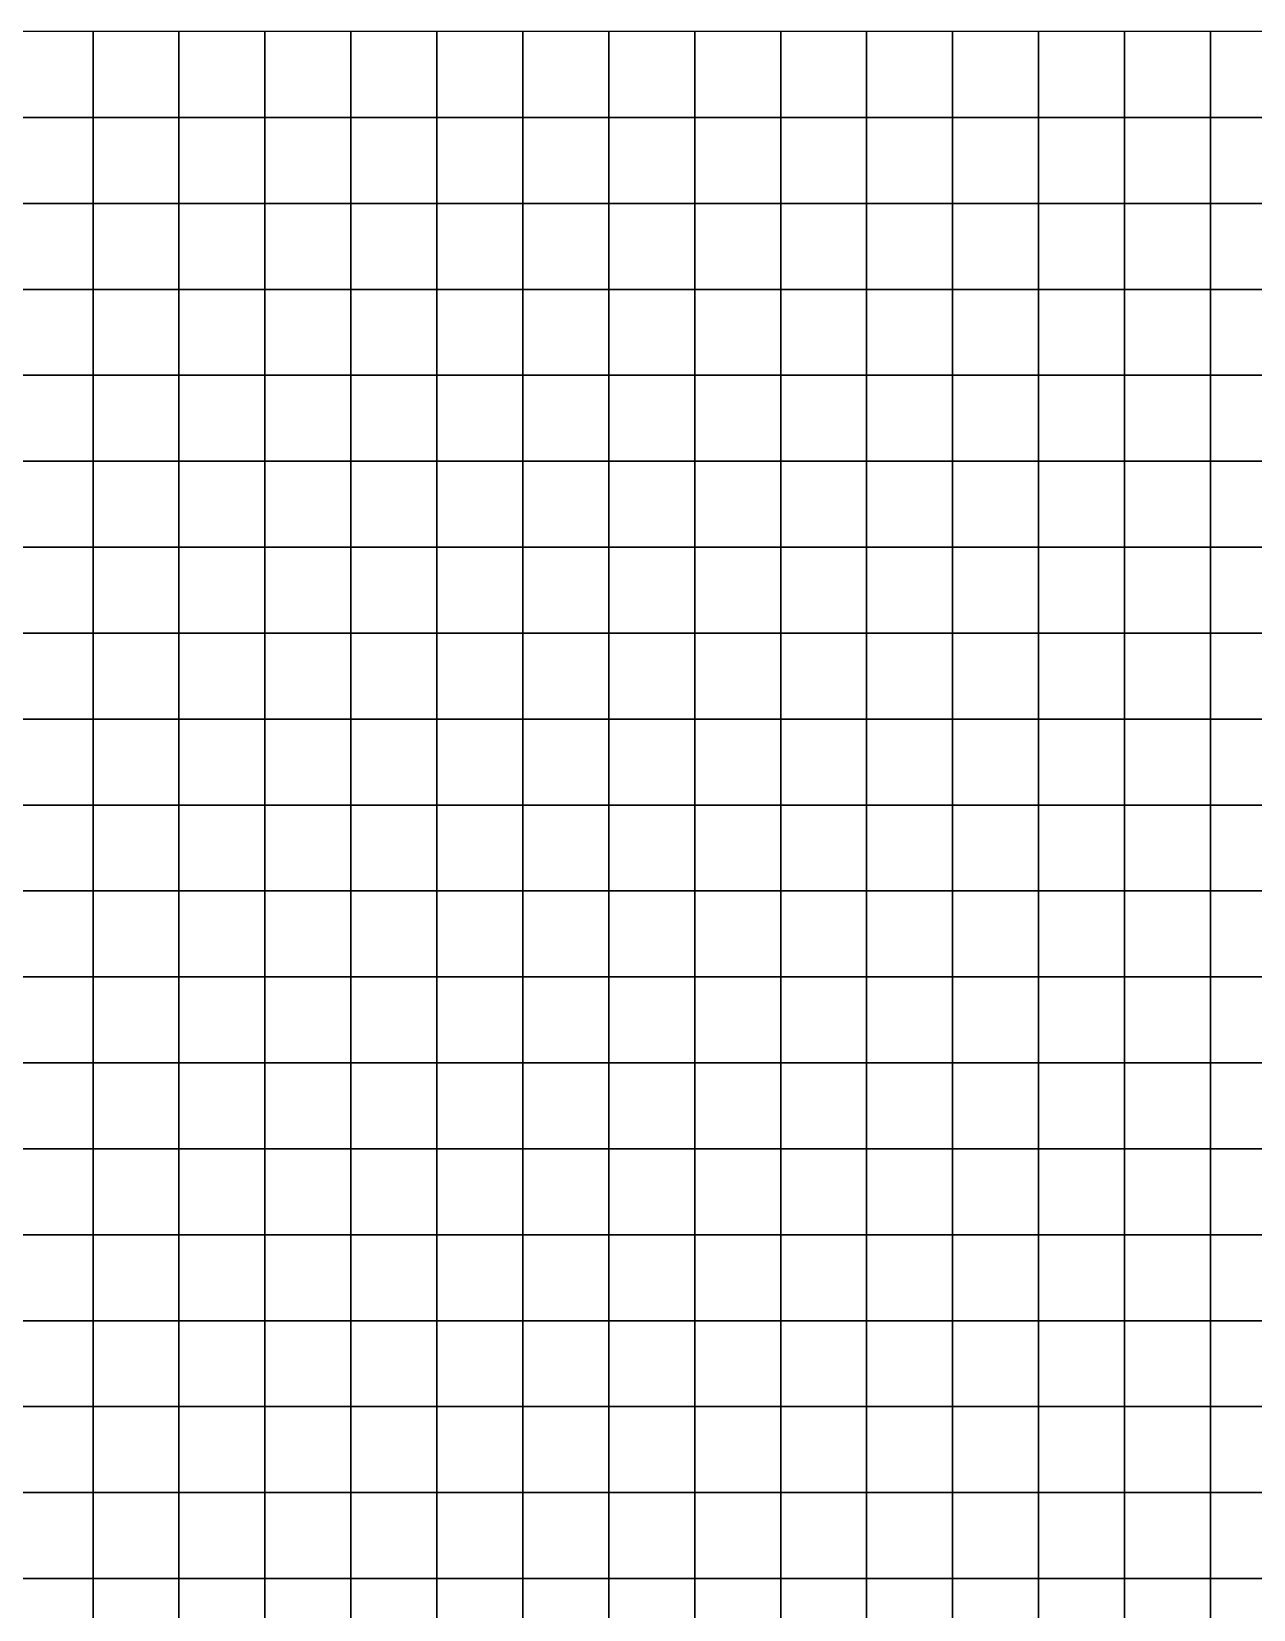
# Model space of a CAD drawing. Header units: metres. Extents: x 479850 to 482750, y 6959850 to 6961650.
# Drawn here: x 480564 to 481275, y 6960732 to 6961650 of the extents above; entities that cross this region are included whole.
import ezdxf

# ---------------------------------------------------------------- set-up
doc = ezdxf.new("R2010")
doc.units = ezdxf.units.M

msp = doc.modelspace()

# ---------------------------------------------------------------- linework, layer by layer
at = {"layer": 'GWL'}
for points in [[(480550, 6961600, 10.66), (480600, 6961600, 10.47), (480600, 6961650, 10.6), (480550, 6961650, 10.78)], [(480600, 6961600, 10.47), (480650, 6961600, 10.29), (480650, 6961650, 10.42), (480600, 6961650, 10.6)], [(480650, 6961600, 10.29), (480700, 6961600, 10.11), (480700, 6961650, 10.23), (480650, 6961650, 10.42)], [(480700, 6961600, 10.11), (480750, 6961600, 9.91), (480750, 6961650, 9.99), (480700, 6961650, 10.23)], [(480750, 6961600, 9.91), (480800, 6961600, 9.62), (480800, 6961650, 9.6), (480750, 6961650, 9.99)], [(480800, 6961600, 9.62), (480850, 6961600, 9.15), (480850, 6961650, 9.01), (480800, 6961650, 9.6)], [(480850, 6961600, 9.15), (480900, 6961600, 8.46), (480900, 6961650, 8.23), (480850, 6961650, 9.01)], [(480900, 6961600, 8.46), (480950, 6961600, 7.66), (480950, 6961650, 7.48), (480900, 6961650, 8.23)], [(480950, 6961600, 7.66), (481000, 6961600, 7.01), (481000, 6961650, 7.04), (480950, 6961650, 7.48)], [(481000, 6961600, 7.01), (481050, 6961600, 6.78), (481050, 6961650, 7.11), (481000, 6961650, 7.04)], [(481050, 6961600, 6.78), (481100, 6961600, 7.05), (481100, 6961650, 7.61), (481050, 6961650, 7.11)], [(481100, 6961600, 7.05), (481150, 6961600, 7.64), (481150, 6961650, 8.24), (481100, 6961650, 7.61)], [(481150, 6961600, 7.64), (481200, 6961600, 8.26), (481200, 6961650, 8.77), (481150, 6961650, 8.24)], [(481200, 6961600, 8.26), (481250, 6961600, 8.69), (481250, 6961650, 9.07), (481200, 6961650, 8.77)], [(481250, 6961600, 8.69), (481300, 6961600, 8.91), (481300, 6961650, 9.2), (481250, 6961650, 9.07)], [(480550, 6961550, 10.55), (480600, 6961550, 10.35), (480600, 6961600, 10.47), (480550, 6961600, 10.66)], [(480600, 6961550, 10.35), (480650, 6961550, 10.16), (480650, 6961600, 10.29), (480600, 6961600, 10.47)], [(480650, 6961550, 10.16), (480700, 6961550, 9.98), (480700, 6961600, 10.11), (480650, 6961600, 10.29)], [(480700, 6961550, 9.98), (480750, 6961550, 9.8), (480750, 6961600, 9.91), (480700, 6961600, 10.11)], [(480750, 6961550, 9.8), (480800, 6961550, 9.57), (480800, 6961600, 9.62), (480750, 6961600, 9.91)], [(480800, 6961550, 9.57), (480850, 6961550, 9.21), (480850, 6961600, 9.15), (480800, 6961600, 9.62)], [(480850, 6961550, 9.21), (480900, 6961550, 8.65), (480900, 6961600, 8.46), (480850, 6961600, 9.15)], [(480900, 6961550, 8.65), (480950, 6961550, 7.89), (480950, 6961600, 7.66), (480900, 6961600, 8.46)], [(480950, 6961550, 7.89), (481000, 6961550, 7.12), (481000, 6961600, 7.01), (480950, 6961600, 7.66)], [(481000, 6961550, 7.12), (481050, 6961550, 6.62), (481050, 6961600, 6.78), (481000, 6961600, 7.01)], [(481050, 6961550, 6.62), (481100, 6961550, 6.61), (481100, 6961600, 7.05), (481050, 6961600, 6.78)], [(481100, 6961550, 6.61), (481150, 6961550, 7.05), (481150, 6961600, 7.64), (481100, 6961600, 7.05)], [(481150, 6961550, 7.05), (481200, 6961550, 7.68), (481200, 6961600, 8.26), (481150, 6961600, 7.64)], [(481200, 6961550, 7.68), (481250, 6961550, 8.24), (481250, 6961600, 8.69), (481200, 6961600, 8.26)], [(481250, 6961550, 8.24), (481300, 6961550, 8.58), (481300, 6961600, 8.91), (481250, 6961600, 8.69)], [(480550, 6961500, 10.44), (480600, 6961500, 10.23), (480600, 6961550, 10.35), (480550, 6961550, 10.55)], [(480600, 6961500, 10.23), (480650, 6961500, 10.04), (480650, 6961550, 10.16), (480600, 6961550, 10.35)], [(480650, 6961500, 10.04), (480700, 6961500, 9.86), (480700, 6961550, 9.98), (480650, 6961550, 10.16)], [(480700, 6961500, 9.86), (480750, 6961500, 9.68), (480750, 6961550, 9.8), (480700, 6961550, 9.98)], [(480750, 6961500, 9.68), (480800, 6961500, 9.48), (480800, 6961550, 9.57), (480750, 6961550, 9.8)], [(480800, 6961500, 9.48), (480850, 6961500, 9.21), (480850, 6961550, 9.21), (480800, 6961550, 9.57)], [(480850, 6961500, 9.21), (480900, 6961500, 8.77), (480900, 6961550, 8.65), (480850, 6961550, 9.21)], [(480900, 6961500, 8.77), (480950, 6961500, 8.12), (480950, 6961550, 7.89), (480900, 6961550, 8.65)], [(480950, 6961500, 8.12), (481000, 6961500, 7.32), (481000, 6961550, 7.12), (480950, 6961550, 7.89)], [(481000, 6961500, 7.32), (481050, 6961500, 6.62), (481050, 6961550, 6.62), (481000, 6961550, 7.12)], [(481050, 6961500, 6.62), (481100, 6961500, 6.32), (481100, 6961550, 6.61), (481050, 6961550, 6.62)], [(481100, 6961500, 6.32), (481150, 6961500, 6.52), (481150, 6961550, 7.05), (481100, 6961550, 6.61)], [(481150, 6961500, 6.52), (481200, 6961500, 7.08), (481200, 6961550, 7.68), (481150, 6961550, 7.05)], [(481200, 6961500, 7.08), (481250, 6961500, 7.71), (481250, 6961550, 8.24), (481200, 6961550, 7.68)], [(481250, 6961500, 7.71), (481300, 6961500, 8.18), (481300, 6961550, 8.58), (481250, 6961550, 8.24)], [(480550, 6961450, 10.33), (480600, 6961450, 10.12), (480600, 6961500, 10.23), (480550, 6961500, 10.44)], [(480600, 6961450, 10.12), (480650, 6961450, 9.92), (480650, 6961500, 10.04), (480600, 6961500, 10.23)], [(480650, 6961450, 9.92), (480700, 6961450, 9.73), (480700, 6961500, 9.86), (480650, 6961500, 10.04)], [(480700, 6961450, 9.73), (480750, 6961450, 9.55), (480750, 6961500, 9.68), (480700, 6961500, 9.86)], [(480750, 6961450, 9.55), (480800, 6961450, 9.37), (480800, 6961500, 9.48), (480750, 6961500, 9.68)], [(480800, 6961450, 9.37), (480850, 6961450, 9.15), (480850, 6961500, 9.21), (480800, 6961500, 9.48)], [(480850, 6961450, 9.15), (480900, 6961450, 8.82), (480900, 6961500, 8.77), (480850, 6961500, 9.21)], [(480900, 6961450, 8.82), (480950, 6961450, 8.29), (480950, 6961500, 8.12), (480900, 6961500, 8.77)], [(480950, 6961450, 8.29), (481000, 6961450, 7.55), (481000, 6961500, 7.32), (480950, 6961500, 8.12)], [(481000, 6961450, 7.55), (481050, 6961450, 6.76), (481050, 6961500, 6.62), (481000, 6961500, 7.32)], [(481050, 6961450, 6.76), (481100, 6961450, 6.2), (481100, 6961500, 6.32), (481050, 6961500, 6.62)], [(481100, 6961450, 6.2), (481150, 6961450, 6.11), (481150, 6961500, 6.52), (481100, 6961500, 6.32)], [(481150, 6961450, 6.11), (481200, 6961450, 6.5), (481200, 6961500, 7.08), (481150, 6961500, 6.52)], [(481200, 6961450, 6.5), (481250, 6961450, 7.12), (481250, 6961500, 7.71), (481200, 6961500, 7.08)], [(481250, 6961450, 7.12), (481300, 6961450, 7.7), (481300, 6961500, 8.18), (481250, 6961500, 7.71)], [(480550, 6961400, 10.22), (480600, 6961400, 10.01), (480600, 6961450, 10.12), (480550, 6961450, 10.33)], [(480600, 6961400, 10.01), (480650, 6961400, 9.8), (480650, 6961450, 9.92), (480600, 6961450, 10.12)], [(480650, 6961400, 9.8), (480700, 6961400, 9.61), (480700, 6961450, 9.73), (480650, 6961450, 9.92)], [(480700, 6961400, 9.61), (480750, 6961400, 9.42), (480750, 6961450, 9.55), (480700, 6961450, 9.73)], [(480750, 6961400, 9.42), (480800, 6961400, 9.24), (480800, 6961450, 9.37), (480750, 6961450, 9.55)], [(480800, 6961400, 9.24), (480850, 6961400, 9.06), (480850, 6961450, 9.15), (480800, 6961450, 9.37)], [(480850, 6961400, 9.06), (480900, 6961400, 8.8), (480900, 6961450, 8.82), (480850, 6961450, 9.15)], [(480900, 6961400, 8.8), (480950, 6961400, 8.39), (480950, 6961450, 8.29), (480900, 6961450, 8.82)], [(480950, 6961400, 8.39), (481000, 6961400, 7.77), (481000, 6961450, 7.55), (480950, 6961450, 8.29)], [(481000, 6961400, 7.77), (481050, 6961400, 6.98), (481050, 6961450, 6.76), (481000, 6961450, 7.55)], [(481050, 6961400, 6.98), (481100, 6961400, 6.25), (481100, 6961450, 6.2), (481050, 6961450, 6.76)], [(481100, 6961400, 6.25), (481150, 6961400, 5.87), (481150, 6961450, 6.11), (481100, 6961450, 6.2)], [(481150, 6961400, 5.87), (481200, 6961400, 6), (481200, 6961450, 6.5), (481150, 6961450, 6.11)], [(481200, 6961400, 6), (481250, 6961400, 6.52), (481250, 6961450, 7.12), (481200, 6961450, 6.5)], [(481250, 6961400, 6.52), (481300, 6961400, 7.16), (481300, 6961450, 7.7), (481250, 6961450, 7.12)], [(480550, 6961350, 10.12), (480600, 6961350, 9.9), (480600, 6961400, 10.01), (480550, 6961400, 10.22)], [(480600, 6961350, 9.9), (480650, 6961350, 9.69), (480650, 6961400, 9.8), (480600, 6961400, 10.01)], [(480650, 6961350, 9.69), (480700, 6961350, 9.49), (480700, 6961400, 9.61), (480650, 6961400, 9.8)], [(480700, 6961350, 9.49), (480750, 6961350, 9.29), (480750, 6961400, 9.42), (480700, 6961400, 9.61)], [(480750, 6961350, 9.29), (480800, 6961350, 9.12), (480800, 6961400, 9.24), (480750, 6961400, 9.42)], [(480800, 6961350, 9.12), (480850, 6961350, 8.94), (480850, 6961400, 9.06), (480800, 6961400, 9.24)], [(480850, 6961350, 8.94), (480900, 6961350, 8.73), (480900, 6961400, 8.8), (480850, 6961400, 9.06)], [(480900, 6961350, 8.73), (480950, 6961350, 8.42), (480950, 6961400, 8.39), (480900, 6961400, 8.8)], [(480950, 6961350, 8.42), (481000, 6961350, 7.93), (481000, 6961400, 7.77), (480950, 6961400, 8.39)], [(481000, 6961350, 7.93), (481050, 6961350, 7.22), (481050, 6961400, 6.98), (481000, 6961400, 7.77)], [(481050, 6961350, 7.22), (481100, 6961350, 6.42), (481100, 6961400, 6.25), (481050, 6961400, 6.98)], [(481100, 6961350, 6.42), (481150, 6961350, 5.8), (481150, 6961400, 5.87), (481100, 6961400, 6.25)], [(481150, 6961350, 5.8), (481200, 6961350, 5.63), (481200, 6961400, 6), (481150, 6961400, 5.87)], [(481200, 6961350, 5.63), (481250, 6961350, 5.96), (481250, 6961400, 6.52), (481200, 6961400, 6)], [(481250, 6961350, 5.96), (481300, 6961350, 6.56), (481300, 6961400, 7.16), (481250, 6961400, 6.52)], [(480550, 6961300, 10.01), (480600, 6961300, 9.79), (480600, 6961350, 9.9), (480550, 6961350, 10.12)], [(480600, 6961300, 9.79), (480650, 6961300, 9.58), (480650, 6961350, 9.69), (480600, 6961350, 9.9)], [(480650, 6961300, 9.58), (480700, 6961300, 9.37), (480700, 6961350, 9.49), (480650, 6961350, 9.69)], [(480700, 6961300, 9.37), (480750, 6961300, 9.17), (480750, 6961350, 9.29), (480700, 6961350, 9.49)], [(480750, 6961300, 9.17), (480800, 6961300, 8.99), (480800, 6961350, 9.12), (480750, 6961350, 9.29)], [(480800, 6961300, 8.99), (480850, 6961300, 8.81), (480850, 6961350, 8.94), (480800, 6961350, 9.12)], [(480850, 6961300, 8.81), (480900, 6961300, 8.63), (480900, 6961350, 8.73), (480850, 6961350, 8.94)], [(480900, 6961300, 8.63), (480950, 6961300, 8.39), (480950, 6961350, 8.42), (480900, 6961350, 8.73)], [(480950, 6961300, 8.39), (481000, 6961300, 8.01), (481000, 6961350, 7.93), (480950, 6961350, 8.42)], [(481000, 6961300, 8.01), (481050, 6961300, 7.42), (481050, 6961350, 7.22), (481000, 6961350, 7.93)], [(481050, 6961300, 7.42), (481100, 6961300, 6.64), (481100, 6961350, 6.42), (481050, 6961350, 7.22)], [(481100, 6961300, 6.64), (481150, 6961300, 5.89), (481150, 6961350, 5.8), (481100, 6961350, 6.42)], [(481150, 6961300, 5.89), (481200, 6961300, 5.44), (481200, 6961350, 5.63), (481150, 6961350, 5.8)], [(481200, 6961300, 5.44), (481250, 6961300, 5.49), (481250, 6961350, 5.96), (481200, 6961350, 5.63)], [(481250, 6961300, 5.49), (481300, 6961300, 5.96), (481300, 6961350, 6.56), (481250, 6961350, 5.96)], [(480550, 6961250, 9.9), (480600, 6961250, 9.69), (480600, 6961300, 9.79), (480550, 6961300, 10.01)], [(480600, 6961250, 9.69), (480650, 6961250, 9.47), (480650, 6961300, 9.58), (480600, 6961300, 9.79)], [(480650, 6961250, 9.47), (480700, 6961250, 9.26), (480700, 6961300, 9.37), (480650, 6961300, 9.58)], [(480700, 6961250, 9.26), (480750, 6961250, 9.05), (480750, 6961300, 9.17), (480700, 6961300, 9.37)], [(480750, 6961250, 9.05), (480800, 6961250, 8.86), (480800, 6961300, 8.99), (480750, 6961300, 9.17)], [(480800, 6961250, 8.86), (480850, 6961250, 8.68), (480850, 6961300, 8.81), (480800, 6961300, 8.99)], [(480850, 6961250, 8.68), (480900, 6961250, 8.5), (480900, 6961300, 8.63), (480850, 6961300, 8.81)], [(480900, 6961250, 8.5), (480950, 6961250, 8.3), (480950, 6961300, 8.39), (480900, 6961300, 8.63)], [(480950, 6961250, 8.3), (481000, 6961250, 8.02), (481000, 6961300, 8.01), (480950, 6961300, 8.39)], [(481000, 6961250, 8.02), (481050, 6961250, 7.55), (481050, 6961300, 7.42), (481000, 6961300, 8.01)], [(481050, 6961250, 7.55), (481100, 6961250, 6.88), (481100, 6961300, 6.64), (481050, 6961300, 7.42)], [(481100, 6961250, 6.88), (481150, 6961250, 6.08), (481150, 6961300, 5.89), (481100, 6961300, 6.64)], [(481150, 6961250, 6.08), (481200, 6961250, 5.41), (481200, 6961300, 5.44), (481150, 6961300, 5.89)], [(481200, 6961250, 5.41), (481250, 6961250, 5.16), (481250, 6961300, 5.49), (481200, 6961300, 5.44)], [(481250, 6961250, 5.16), (481300, 6961250, 5.42), (481300, 6961300, 5.96), (481250, 6961300, 5.49)], [(480550, 6961200, 9.8), (480600, 6961200, 9.58), (480600, 6961250, 9.69), (480550, 6961250, 9.9)], [(480600, 6961200, 9.58), (480650, 6961200, 9.36), (480650, 6961250, 9.47), (480600, 6961250, 9.69)], [(480650, 6961200, 9.36), (480700, 6961200, 9.15), (480700, 6961250, 9.26), (480650, 6961250, 9.47)], [(480700, 6961200, 9.15), (480750, 6961200, 8.94), (480750, 6961250, 9.05), (480700, 6961250, 9.26)], [(480750, 6961200, 8.94), (480800, 6961200, 8.74), (480800, 6961250, 8.86), (480750, 6961250, 9.05)], [(480800, 6961200, 8.74), (480850, 6961200, 8.55), (480850, 6961250, 8.68), (480800, 6961250, 8.86)], [(480850, 6961200, 8.55), (480900, 6961200, 8.38), (480900, 6961250, 8.5), (480850, 6961250, 8.68)], [(480900, 6961200, 8.38), (480950, 6961200, 8.2), (480950, 6961250, 8.3), (480900, 6961250, 8.5)], [(480950, 6961200, 8.2), (481000, 6961200, 7.97), (481000, 6961250, 8.02), (480950, 6961250, 8.3)], [(481000, 6961200, 7.97), (481050, 6961200, 7.62), (481050, 6961250, 7.55), (481000, 6961250, 8.02)], [(481050, 6961200, 7.62), (481100, 6961200, 7.06), (481100, 6961250, 6.88), (481050, 6961250, 7.55)], [(481100, 6961200, 7.06), (481150, 6961200, 6.31), (481150, 6961250, 6.08), (481100, 6961250, 6.88)], [(481150, 6961200, 6.31), (481200, 6961200, 5.53), (481200, 6961250, 5.41), (481150, 6961250, 6.08)], [(481200, 6961200, 5.53), (481250, 6961200, 5.01), (481250, 6961250, 5.16), (481200, 6961250, 5.41)], [(481250, 6961200, 5.01), (481300, 6961200, 4.98), (481300, 6961250, 5.42), (481250, 6961250, 5.16)], [(480550, 6961150, 9.69), (480600, 6961150, 9.48), (480600, 6961200, 9.58), (480550, 6961200, 9.8)], [(480600, 6961150, 9.48), (480650, 6961150, 9.26), (480650, 6961200, 9.36), (480600, 6961200, 9.58)], [(480650, 6961150, 9.26), (480700, 6961150, 9.04), (480700, 6961200, 9.15), (480650, 6961200, 9.36)], [(480700, 6961150, 9.04), (480750, 6961150, 8.83), (480750, 6961200, 8.94), (480700, 6961200, 9.15)], [(480750, 6961150, 8.83), (480800, 6961150, 8.62), (480800, 6961200, 8.74), (480750, 6961200, 8.94)], [(480800, 6961150, 8.62), (480850, 6961150, 8.43), (480850, 6961200, 8.55), (480800, 6961200, 8.74)], [(480850, 6961150, 8.43), (480900, 6961150, 8.25), (480900, 6961200, 8.38), (480850, 6961200, 8.55)], [(480900, 6961150, 8.25), (480950, 6961150, 8.07), (480950, 6961200, 8.2), (480900, 6961200, 8.38)], [(480950, 6961150, 8.07), (481000, 6961150, 7.88), (481000, 6961200, 7.97), (480950, 6961200, 8.2)], [(481000, 6961150, 7.88), (481050, 6961150, 7.61), (481050, 6961200, 7.62), (481000, 6961200, 7.97)], [(481050, 6961150, 7.61), (481100, 6961150, 7.18), (481100, 6961200, 7.06), (481050, 6961200, 7.62)], [(481100, 6961150, 7.18), (481150, 6961150, 6.53), (481150, 6961200, 6.31), (481100, 6961200, 7.06)], [(481150, 6961150, 6.53), (481200, 6961150, 5.74), (481200, 6961200, 5.53), (481150, 6961200, 6.31)], [(481200, 6961150, 5.74), (481250, 6961150, 5.03), (481250, 6961200, 5.01), (481200, 6961200, 5.53)], [(481250, 6961150, 5.03), (481300, 6961150, 4.71), (481300, 6961200, 4.98), (481250, 6961200, 5.01)], [(480550, 6961100, 9.59), (480600, 6961100, 9.37), (480600, 6961150, 9.48), (480550, 6961150, 9.69)], [(480600, 6961100, 9.37), (480650, 6961100, 9.15), (480650, 6961150, 9.26), (480600, 6961150, 9.48)], [(480650, 6961100, 9.15), (480700, 6961100, 8.94), (480700, 6961150, 9.04), (480650, 6961150, 9.26)], [(480700, 6961100, 8.94), (480750, 6961100, 8.72), (480750, 6961150, 8.83), (480700, 6961150, 9.04)], [(480750, 6961100, 8.72), (480800, 6961100, 8.51), (480800, 6961150, 8.62), (480750, 6961150, 8.83)], [(480800, 6961100, 8.51), (480850, 6961100, 8.31), (480850, 6961150, 8.43), (480800, 6961150, 8.62)], [(480850, 6961100, 8.31), (480900, 6961100, 8.12), (480900, 6961150, 8.25), (480850, 6961150, 8.43)], [(480900, 6961100, 8.12), (480950, 6961100, 7.94), (480950, 6961150, 8.07), (480900, 6961150, 8.25)], [(480950, 6961100, 7.94), (481000, 6961100, 7.76), (481000, 6961150, 7.88), (480950, 6961150, 8.07)], [(481000, 6961100, 7.76), (481050, 6961100, 7.55), (481050, 6961150, 7.61), (481000, 6961150, 7.88)], [(481050, 6961100, 7.55), (481100, 6961100, 7.22), (481100, 6961150, 7.18), (481050, 6961150, 7.61)], [(481100, 6961100, 7.22), (481150, 6961100, 6.7), (481150, 6961150, 6.53), (481100, 6961150, 7.18)], [(481150, 6961100, 6.7), (481200, 6961100, 5.97), (481200, 6961150, 5.74), (481150, 6961150, 6.53)], [(481200, 6961100, 5.97), (481250, 6961100, 5.18), (481250, 6961150, 5.03), (481200, 6961150, 5.74)], [(481250, 6961100, 5.18), (481300, 6961100, 4.6), (481300, 6961150, 4.71), (481250, 6961150, 5.03)], [(480550, 6961050, 9.48), (480600, 6961050, 9.26), (480600, 6961100, 9.37), (480550, 6961100, 9.59)], [(480600, 6961050, 9.26), (480650, 6961050, 9.05), (480650, 6961100, 9.15), (480600, 6961100, 9.37)], [(480650, 6961050, 9.05), (480700, 6961050, 8.83), (480700, 6961100, 8.94), (480650, 6961100, 9.15)], [(480700, 6961050, 8.83), (480750, 6961050, 8.61), (480750, 6961100, 8.72), (480700, 6961100, 8.94)], [(480750, 6961050, 8.61), (480800, 6961050, 8.4), (480800, 6961100, 8.51), (480750, 6961100, 8.72)], [(480800, 6961050, 8.4), (480850, 6961050, 8.19), (480850, 6961100, 8.31), (480800, 6961100, 8.51)], [(480850, 6961050, 8.19), (480900, 6961050, 8), (480900, 6961100, 8.12), (480850, 6961100, 8.31)], [(480900, 6961050, 8), (480950, 6961050, 7.81), (480950, 6961100, 7.94), (480900, 6961100, 8.12)], [(480950, 6961050, 7.81), (481000, 6961050, 7.64), (481000, 6961100, 7.76), (480950, 6961100, 7.94)], [(481000, 6961050, 7.64), (481050, 6961050, 7.45), (481050, 6961100, 7.55), (481000, 6961100, 7.76)], [(481050, 6961050, 7.45), (481100, 6961050, 7.2), (481100, 6961100, 7.22), (481050, 6961100, 7.55)], [(481100, 6961050, 7.2), (481150, 6961050, 6.8), (481150, 6961100, 6.7), (481100, 6961100, 7.22)], [(481150, 6961050, 6.8), (481200, 6961050, 6.18), (481200, 6961100, 5.97), (481150, 6961100, 6.7)], [(481200, 6961050, 6.18), (481250, 6961050, 5.4), (481250, 6961100, 5.18), (481200, 6961100, 5.97)], [(481250, 6961050, 5.4), (481300, 6961050, 4.66), (481300, 6961100, 4.6), (481250, 6961100, 5.18)], [(480550, 6961000, 9.37), (480600, 6961000, 9.16), (480600, 6961050, 9.26), (480550, 6961050, 9.48)], [(480600, 6961000, 9.16), (480650, 6961000, 8.94), (480650, 6961050, 9.05), (480600, 6961050, 9.26)], [(480650, 6961000, 8.94), (480700, 6961000, 8.72), (480700, 6961050, 8.83), (480650, 6961050, 9.05)], [(480700, 6961000, 8.72), (480750, 6961000, 8.51), (480750, 6961050, 8.61), (480700, 6961050, 8.83)], [(480750, 6961000, 8.51), (480800, 6961000, 8.29), (480800, 6961050, 8.4), (480750, 6961050, 8.61)], [(480800, 6961000, 8.29), (480850, 6961000, 8.08), (480850, 6961050, 8.19), (480800, 6961050, 8.4)], [(480850, 6961000, 8.08), (480900, 6961000, 7.88), (480900, 6961050, 8), (480850, 6961050, 8.19)], [(480900, 6961000, 7.88), (480950, 6961000, 7.69), (480950, 6961050, 7.81), (480900, 6961050, 8)], [(480950, 6961000, 7.69), (481000, 6961000, 7.51), (481000, 6961050, 7.64), (480950, 6961050, 7.81)], [(481000, 6961000, 7.51), (481050, 6961000, 7.33), (481050, 6961050, 7.45), (481000, 6961050, 7.64)], [(481050, 6961000, 7.33), (481100, 6961000, 7.12), (481100, 6961050, 7.2), (481050, 6961050, 7.45)], [(481100, 6961000, 7.12), (481150, 6961000, 6.82), (481150, 6961050, 6.8), (481100, 6961050, 7.2)], [(481150, 6961000, 6.82), (481200, 6961000, 6.33), (481200, 6961050, 6.18), (481150, 6961050, 6.8)], [(481200, 6961000, 6.33), (481250, 6961000, 5.63), (481250, 6961050, 5.4), (481200, 6961050, 6.18)], [(481250, 6961000, 5.63), (481300, 6961000, 4.83), (481300, 6961050, 4.66), (481250, 6961050, 5.4)], [(480550, 6960950, 9.26), (480600, 6960950, 9.05), (480600, 6961000, 9.16), (480550, 6961000, 9.37)], [(480600, 6960950, 9.05), (480650, 6960950, 8.84), (480650, 6961000, 8.94), (480600, 6961000, 9.16)], [(480650, 6960950, 8.84), (480700, 6960950, 8.62), (480700, 6961000, 8.72), (480650, 6961000, 8.94)], [(480700, 6960950, 8.62), (480750, 6960950, 8.4), (480750, 6961000, 8.51), (480700, 6961000, 8.72)], [(480750, 6960950, 8.4), (480800, 6960950, 8.19), (480800, 6961000, 8.29), (480750, 6961000, 8.51)], [(480800, 6960950, 8.19), (480850, 6960950, 7.97), (480850, 6961000, 8.08), (480800, 6961000, 8.29)], [(480850, 6960950, 7.97), (480900, 6960950, 7.76), (480900, 6961000, 7.88), (480850, 6961000, 8.08)], [(480900, 6960950, 7.76), (480950, 6960950, 7.57), (480950, 6961000, 7.69), (480900, 6961000, 7.88)], [(480950, 6960950, 7.57), (481000, 6960950, 7.38), (481000, 6961000, 7.51), (480950, 6961000, 7.69)], [(481000, 6960950, 7.38), (481050, 6960950, 7.2), (481050, 6961000, 7.33), (481000, 6961000, 7.51)], [(481050, 6960950, 7.2), (481100, 6960950, 7.02), (481100, 6961000, 7.12), (481050, 6961000, 7.33)], [(481100, 6960950, 7.02), (481150, 6960950, 6.78), (481150, 6961000, 6.82), (481100, 6961000, 7.12)], [(481150, 6960950, 6.78), (481200, 6960950, 6.41), (481200, 6961000, 6.33), (481150, 6961000, 6.82)], [(481200, 6960950, 6.41), (481250, 6960950, 5.83), (481250, 6961000, 5.63), (481200, 6961000, 6.33)], [(481250, 6960950, 5.83), (481300, 6960950, 5.06), (481300, 6961000, 4.83), (481250, 6961000, 5.63)], [(480550, 6960900, 9.15), (480600, 6960900, 8.94), (480600, 6960950, 9.05), (480550, 6960950, 9.26)], [(480600, 6960900, 8.94), (480650, 6960900, 8.73), (480650, 6960950, 8.84), (480600, 6960950, 9.05)], [(480650, 6960900, 8.73), (480700, 6960900, 8.51), (480700, 6960950, 8.62), (480650, 6960950, 8.84)], [(480700, 6960900, 8.51), (480750, 6960900, 8.3), (480750, 6960950, 8.4), (480700, 6960950, 8.62)], [(480750, 6960900, 8.3), (480800, 6960900, 8.08), (480800, 6960950, 8.19), (480750, 6960950, 8.4)], [(480800, 6960900, 8.08), (480850, 6960900, 7.86), (480850, 6960950, 7.97), (480800, 6960950, 8.19)], [(480850, 6960900, 7.86), (480900, 6960900, 7.65), (480900, 6960950, 7.76), (480850, 6960950, 7.97)], [(480900, 6960900, 7.65), (480950, 6960900, 7.45), (480950, 6960950, 7.57), (480900, 6960950, 7.76)], [(480950, 6960900, 7.45), (481000, 6960900, 7.25), (481000, 6960950, 7.38), (480950, 6960950, 7.57)], [(481000, 6960900, 7.25), (481050, 6960900, 7.07), (481050, 6960950, 7.2), (481000, 6960950, 7.38)], [(481050, 6960900, 7.07), (481100, 6960900, 6.89), (481100, 6960950, 7.02), (481050, 6960950, 7.2)], [(481100, 6960900, 6.89), (481150, 6960900, 6.7), (481150, 6960950, 6.78), (481100, 6960950, 7.02)], [(481150, 6960900, 6.7), (481200, 6960900, 6.42), (481200, 6960950, 6.41), (481150, 6960950, 6.78)], [(481200, 6960900, 6.42), (481250, 6960900, 5.96), (481250, 6960950, 5.83), (481200, 6960950, 6.41)], [(481250, 6960900, 5.96), (481300, 6960900, 5.29), (481300, 6960950, 5.06), (481250, 6960950, 5.83)], [(480550, 6960850, 9.03), (480600, 6960850, 8.83), (480600, 6960900, 8.94), (480550, 6960900, 9.15)], [(480600, 6960850, 8.83), (480650, 6960850, 8.62), (480650, 6960900, 8.73), (480600, 6960900, 8.94)], [(480650, 6960850, 8.62), (480700, 6960850, 8.41), (480700, 6960900, 8.51), (480650, 6960900, 8.73)], [(480700, 6960850, 8.41), (480750, 6960850, 8.19), (480750, 6960900, 8.3), (480700, 6960900, 8.51)], [(480750, 6960850, 8.19), (480800, 6960850, 7.97), (480800, 6960900, 8.08), (480750, 6960900, 8.3)], [(480800, 6960850, 7.97), (480850, 6960850, 7.76), (480850, 6960900, 7.86), (480800, 6960900, 8.08)], [(480850, 6960850, 7.76), (480900, 6960850, 7.54), (480900, 6960900, 7.65), (480850, 6960900, 7.86)], [(480900, 6960850, 7.54), (480950, 6960850, 7.33), (480950, 6960900, 7.45), (480900, 6960900, 7.65)], [(480950, 6960850, 7.33), (481000, 6960850, 7.13), (481000, 6960900, 7.25), (480950, 6960900, 7.45)], [(481000, 6960850, 7.13), (481050, 6960850, 6.94), (481050, 6960900, 7.07), (481000, 6960900, 7.25)], [(481050, 6960850, 6.94), (481100, 6960850, 6.77), (481100, 6960900, 6.89), (481050, 6960900, 7.07)], [(481100, 6960850, 6.77), (481150, 6960850, 6.59), (481150, 6960900, 6.7), (481100, 6960900, 6.89)], [(481150, 6960850, 6.59), (481200, 6960850, 6.36), (481200, 6960900, 6.42), (481150, 6960900, 6.7)], [(481200, 6960850, 6.36), (481250, 6960850, 6.02), (481250, 6960900, 5.96), (481200, 6960900, 6.42)], [(481250, 6960850, 6.02), (481300, 6960850, 5.47), (481300, 6960900, 5.29), (481250, 6960900, 5.96)], [(480550, 6960800, 8.91), (480600, 6960800, 8.72), (480600, 6960850, 8.83), (480550, 6960850, 9.03)], [(480600, 6960800, 8.72), (480650, 6960800, 8.51), (480650, 6960850, 8.62), (480600, 6960850, 8.83)], [(480650, 6960800, 8.51), (480700, 6960800, 8.3), (480700, 6960850, 8.41), (480650, 6960850, 8.62)], [(480700, 6960800, 8.3), (480750, 6960800, 8.09), (480750, 6960850, 8.19), (480700, 6960850, 8.41)], [(480750, 6960800, 8.09), (480800, 6960800, 7.87), (480800, 6960850, 7.97), (480750, 6960850, 8.19)], [(480800, 6960800, 7.87), (480850, 6960800, 7.65), (480850, 6960850, 7.76), (480800, 6960850, 7.97)], [(480850, 6960800, 7.65), (480900, 6960800, 7.43), (480900, 6960850, 7.54), (480850, 6960850, 7.76)], [(480900, 6960800, 7.43), (480950, 6960800, 7.22), (480950, 6960850, 7.33), (480900, 6960850, 7.54)], [(480950, 6960800, 7.22), (481000, 6960800, 7.02), (481000, 6960850, 7.13), (480950, 6960850, 7.33)], [(481000, 6960800, 7.02), (481050, 6960800, 6.82), (481050, 6960850, 6.94), (481000, 6960850, 7.13)], [(481050, 6960800, 6.82), (481100, 6960800, 6.64), (481100, 6960850, 6.77), (481050, 6960850, 6.94)], [(481100, 6960800, 6.64), (481150, 6960800, 6.46), (481150, 6960850, 6.59), (481100, 6960850, 6.77)], [(481150, 6960800, 6.46), (481200, 6960800, 6.27), (481200, 6960850, 6.36), (481150, 6960850, 6.59)], [(481200, 6960800, 6.27), (481250, 6960800, 6.01), (481250, 6960850, 6.02), (481200, 6960850, 6.36)], [(481250, 6960800, 6.01), (481300, 6960800, 5.58), (481300, 6960850, 5.47), (481250, 6960850, 6.02)], [(480550, 6960750, 8.79), (480600, 6960750, 8.6), (480600, 6960800, 8.72), (480550, 6960800, 8.91)], [(480600, 6960750, 8.6), (480650, 6960750, 8.4), (480650, 6960800, 8.51), (480600, 6960800, 8.72)], [(480650, 6960750, 8.4), (480700, 6960750, 8.19), (480700, 6960800, 8.3), (480650, 6960800, 8.51)], [(480700, 6960750, 8.19), (480750, 6960750, 7.98), (480750, 6960800, 8.09), (480700, 6960800, 8.3)], [(480750, 6960750, 7.98), (480800, 6960750, 7.76), (480800, 6960800, 7.87), (480750, 6960800, 8.09)], [(480800, 6960750, 7.76), (480850, 6960750, 7.54), (480850, 6960800, 7.65), (480800, 6960800, 7.87)], [(480850, 6960750, 7.54), (480900, 6960750, 7.33), (480900, 6960800, 7.43), (480850, 6960800, 7.65)], [(480900, 6960750, 7.33), (480950, 6960750, 7.11), (480950, 6960800, 7.22), (480900, 6960800, 7.43)], [(480950, 6960750, 7.11), (481000, 6960750, 6.9), (481000, 6960800, 7.02), (480950, 6960800, 7.22)], [(481000, 6960750, 6.9), (481050, 6960750, 6.7), (481050, 6960800, 6.82), (481000, 6960800, 7.02)], [(481050, 6960750, 6.7), (481100, 6960750, 6.51), (481100, 6960800, 6.64), (481050, 6960800, 6.82)], [(481100, 6960750, 6.51), (481150, 6960750, 6.33), (481150, 6960800, 6.46), (481100, 6960800, 6.64)], [(481150, 6960750, 6.33), (481200, 6960750, 6.15), (481200, 6960800, 6.27), (481150, 6960800, 6.46)], [(481200, 6960750, 6.15), (481250, 6960750, 5.94), (481250, 6960800, 6.01), (481200, 6960800, 6.27)], [(481250, 6960750, 5.94), (481300, 6960750, 5.62), (481300, 6960800, 5.58), (481250, 6960800, 6.01)], [(480550, 6960700, 8.67), (480600, 6960700, 8.48), (480600, 6960750, 8.6), (480550, 6960750, 8.79)], [(480600, 6960700, 8.48), (480650, 6960700, 8.29), (480650, 6960750, 8.4), (480600, 6960750, 8.6)], [(480650, 6960700, 8.29), (480700, 6960700, 8.08), (480700, 6960750, 8.19), (480650, 6960750, 8.4)], [(480700, 6960700, 8.08), (480750, 6960700, 7.87), (480750, 6960750, 7.98), (480700, 6960750, 8.19)], [(480750, 6960700, 7.87), (480800, 6960700, 7.66), (480800, 6960750, 7.76), (480750, 6960750, 7.98)], [(480800, 6960700, 7.66), (480850, 6960700, 7.44), (480850, 6960750, 7.54), (480800, 6960750, 7.76)], [(480850, 6960700, 7.44), (480900, 6960700, 7.22), (480900, 6960750, 7.33), (480850, 6960750, 7.54)], [(480900, 6960700, 7.22), (480950, 6960700, 7.01), (480950, 6960750, 7.11), (480900, 6960750, 7.33)], [(480950, 6960700, 7.01), (481000, 6960700, 6.79), (481000, 6960750, 6.9), (480950, 6960750, 7.11)], [(481000, 6960700, 6.79), (481050, 6960700, 6.59), (481050, 6960750, 6.7), (481000, 6960750, 6.9)], [(481050, 6960700, 6.59), (481100, 6960700, 6.39), (481100, 6960750, 6.51), (481050, 6960750, 6.7)], [(481100, 6960700, 6.39), (481150, 6960700, 6.2), (481150, 6960750, 6.33), (481100, 6960750, 6.51)], [(481150, 6960700, 6.2), (481200, 6960700, 6.03), (481200, 6960750, 6.15), (481150, 6960750, 6.33)], [(481200, 6960700, 6.03), (481250, 6960700, 5.84), (481250, 6960750, 5.94), (481200, 6960750, 6.15)], [(481250, 6960700, 5.84), (481300, 6960700, 5.59), (481300, 6960750, 5.62), (481250, 6960750, 5.94)]]:
    msp.add_3dface(points, dxfattribs=at)

doc.saveas('drawing.dxf')
